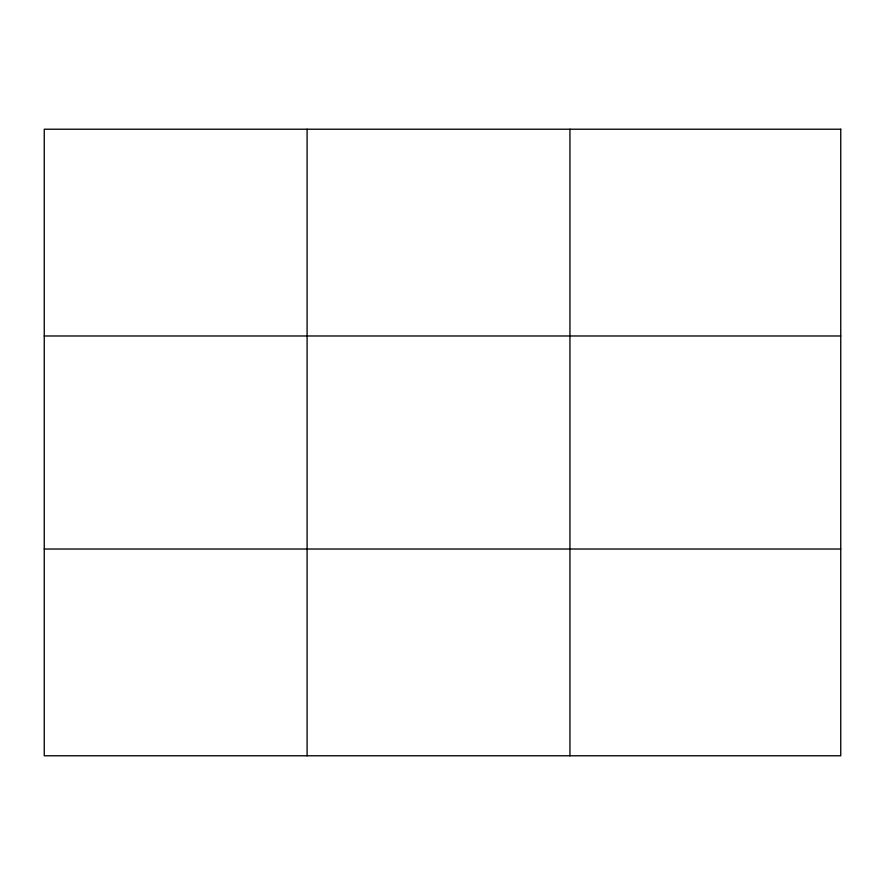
<?xml version="1.0" encoding="UTF-8"?>
<svg xmlns="http://www.w3.org/2000/svg" width="885" height="885" viewBox="0 0 885 885"><rect width="100%" height="100%" fill="white"/><g stroke="black" fill="none" stroke-linecap="round" stroke-linejoin="round"><path stroke-width="1.33" d="M307.095 755.779L307.095 129.221M569.94 755.779L569.94 129.221M44.25 335.979L840.75 335.979M44.25 549.021L840.75 549.021M840.75 129.221L840.75 755.779L44.25 755.779L44.25 129.221L840.75 129.221"/></g></svg>
